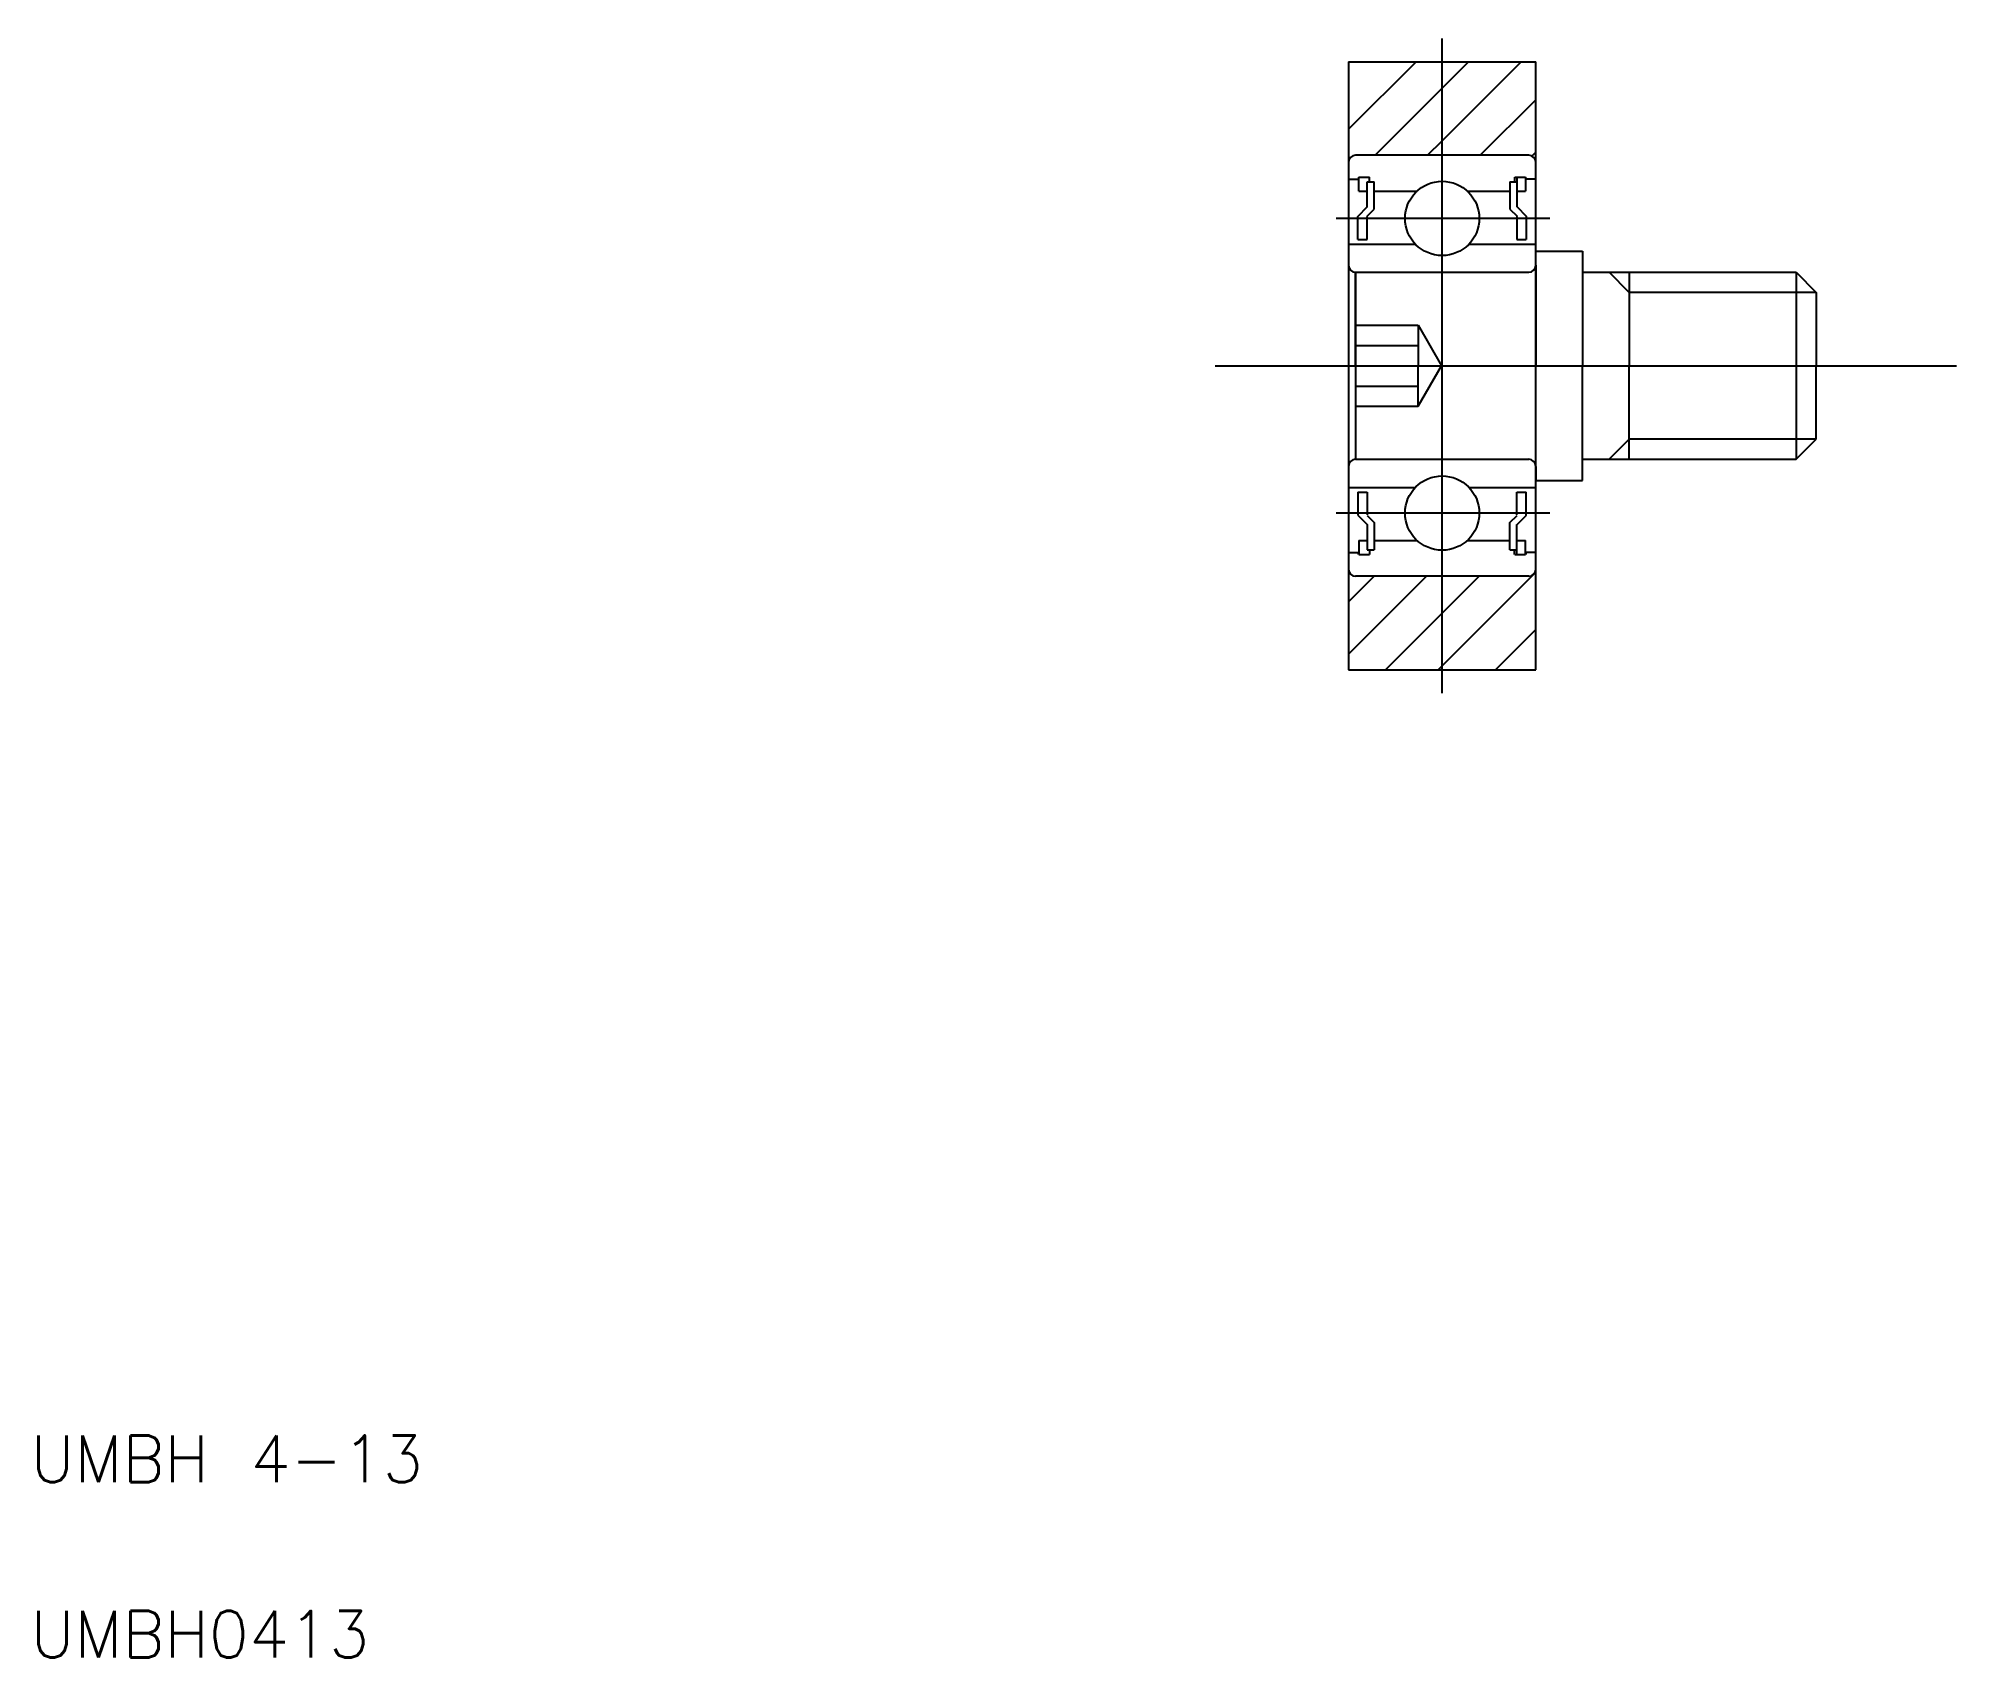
# Model space of a CAD drawing. Extents: x 2.7 to 43.7, y 2.5 to 37.1.
import ezdxf

# ---------------------------------------------------------------- set-up
doc = ezdxf.new("R2010")
doc.units = 0
doc.linetypes.add('CENTER', pattern=[50.8, 31.75, -6.35, 6.35, -6.35])
doc.linetypes.add('DASHED', pattern=[19.05, 12.7, -6.35])
doc.layers.get('0').update_dxf_attribs({"linetype": 'CONTINUOUS'})
doc.layers.add('CENTER', color=1, linetype='CENTER')
doc.styles.get("Standard").update_dxf_attribs({"font": 'txt.shx'})

msp = doc.modelspace()

# ---------------------------------------------------------------- linework, layer by layer
at = {"color": 7, "linetype": 'CONTINUOUS'}
for p, q in [((30.686, 36.62), (30.686, 23.62)), ((30.686, 36.62), (34.686, 36.62)), ((34.686, 23.62), (34.686, 36.62)), ((34.536, 34.62), (30.836, 34.62)), ((30.686, 34.11), (30.891, 34.11)), ((30.903, 34.155), (30.891, 34.11)), ((30.903, 34.155), (31.136, 34.155)), ((30.906, 33.855), (30.906, 34.15)), ((31.086, 34.055), (31.236, 34.055)), ((31.086, 33.517), (31.086, 34.055)), ((31.136, 34.055), (31.136, 34.155)), ((31.136, 34.055), (31.136, 34.155)), ((31.136, 34.055), (31.236, 34.055)), ((31.236, 33.855), (31.236, 34.055)), ((31.236, 33.47), (31.236, 34.055)), ((34.136, 34.055), (34.286, 34.055)), ((34.136, 34.055), (34.136, 33.47)), ((34.236, 34.155), (34.236, 34.055)), ((34.237, 34.155), (34.47, 34.155)), ((34.286, 34.144), (34.286, 33.517)), ((34.466, 34.15), (34.466, 33.855)), ((34.482, 34.11), (34.47, 34.155)), ((34.686, 34.11), (34.482, 34.11)), ((30.906, 33.855), (31.089, 33.855)), ((31.236, 33.855), (32.15, 33.855)), ((33.223, 33.855), (34.136, 33.855)), ((34.284, 33.855), (34.466, 33.855)), ((30.88, 33.314), (31.089, 33.522)), ((30.886, 32.82), (30.886, 33.314)), ((31.085, 33.319), (31.236, 33.47)), ((31.086, 32.82), (31.086, 33.309)), ((34.136, 33.47), (34.288, 33.319)), ((34.284, 33.522), (34.492, 33.314)), ((34.286, 33.309), (34.286, 32.82)), ((34.486, 33.314), (34.486, 32.82)), ((34.686, 33.27), (34.688, 33.27)), ((30.886, 32.82), (31.086, 32.82)), ((34.286, 32.82), (34.486, 32.82)), ((30.686, 32.72), (32.114, 32.72)), ((33.259, 32.72), (34.669, 32.72)), ((34.686, 32.57), (35.686, 32.57)), ((34.686, 32.27), (34.686, 32.57)), ((35.686, 32.57), (35.686, 30.12)), ((30.836, 32.12), (34.536, 32.12)), ((30.836, 32.12), (30.836, 28.12)), ((30.836, 30.12), (30.836, 32.12)), ((30.836, 32.12), (34.536, 32.12)), ((34.686, 32.27), (34.686, 30.12)), ((35.686, 32.12), (40.257, 32.12)), ((36.686, 32.12), (36.686, 30.12)), ((40.257, 32.12), (40.686, 31.69)), ((40.257, 32.12), (40.257, 28.12)), ((40.686, 31.69), (40.686, 30.12)), ((30.836, 30.12), (30.836, 28.12)), ((34.686, 30.12), (34.686, 30.12)), ((34.686, 27.97), (34.686, 30.12)), ((35.686, 27.67), (35.686, 30.12)), ((36.686, 28.12), (36.686, 30.12)), ((40.686, 28.549), (40.686, 30.12)), ((40.257, 28.12), (40.686, 28.549)), ((30.836, 28.12), (34.536, 28.12)), ((30.836, 28.12), (34.536, 28.12)), ((34.686, 27.97), (34.686, 27.67)), ((35.686, 28.12), (40.257, 28.12)), ((30.686, 27.52), (32.114, 27.52)), ((33.259, 27.52), (34.669, 27.52)), ((34.686, 27.67), (35.686, 27.67)), ((30.886, 27.42), (30.886, 26.926)), ((30.886, 27.42), (31.086, 27.42)), ((31.086, 27.42), (31.086, 26.931)), ((34.286, 26.931), (34.286, 27.42)), ((34.286, 27.42), (34.486, 27.42)), ((34.486, 26.926), (34.486, 27.42)), ((34.686, 27.12), (34.686, 27.12)), ((30.88, 26.926), (31.089, 26.717)), ((31.085, 26.921), (31.236, 26.77)), ((31.086, 26.723), (31.086, 26.185)), ((31.236, 26.77), (31.236, 26.185)), ((34.136, 26.77), (34.288, 26.921)), ((34.136, 26.185), (34.136, 26.77)), ((34.284, 26.717), (34.492, 26.926)), ((34.286, 26.096), (34.286, 26.723)), ((30.906, 26.385), (30.906, 26.09)), ((30.906, 26.385), (31.089, 26.385)), ((31.236, 26.385), (32.15, 26.385)), ((31.236, 26.385), (31.236, 26.185)), ((33.223, 26.385), (34.136, 26.385)), ((34.284, 26.385), (34.466, 26.385)), ((34.466, 26.09), (34.466, 26.385)), ((30.686, 26.13), (30.891, 26.13)), ((30.903, 26.085), (30.891, 26.13)), ((30.903, 26.085), (31.136, 26.085)), ((31.086, 26.185), (31.236, 26.185)), ((31.136, 26.185), (31.136, 26.085)), ((31.136, 26.185), (31.236, 26.185)), ((31.136, 26.185), (31.136, 26.085)), ((34.136, 26.185), (34.286, 26.185)), ((34.236, 26.085), (34.236, 26.185)), ((34.237, 26.085), (34.47, 26.085)), ((34.482, 26.13), (34.47, 26.085)), ((34.686, 26.13), (34.482, 26.13)), ((34.536, 25.62), (30.836, 25.62)), ((30.686, 23.62), (34.686, 23.62))]:
    msp.add_line(p, q, dxfattribs=at)
at = {"color": 3, "linetype": 'CONTINUOUS'}
for p, q in [((30.686, 35.176), (32.13, 36.62)), ((32.686, 34.931), (34.375, 36.62)), ((32.686, 36.054), (33.252, 36.62)), ((31.252, 34.62), (32.686, 36.054)), ((33.497, 34.62), (34.686, 35.809)), ((32.375, 34.62), (32.686, 34.931)), ((34.604, 34.604), (34.686, 34.686)), ((36.686, 31.69), (36.257, 32.12)), ((40.686, 31.69), (36.686, 31.69)), ((36.686, 28.549), (36.257, 28.12)), ((40.686, 28.549), (36.686, 28.549)), ((30.686, 23.951), (32.355, 25.62)), ((30.686, 25.074), (31.233, 25.62)), ((32.686, 23.706), (34.686, 25.706)), ((32.686, 24.829), (33.478, 25.62)), ((31.478, 23.62), (32.686, 24.829)), ((33.827, 23.62), (34.686, 24.479)), ((32.6, 23.62), (32.686, 23.706))]:
    msp.add_line(p, q, dxfattribs=at)
at = {"color": 3, "linetype": 'DASHED'}
for p, q in [((30.836, 30.986), (32.17, 30.986)), ((32.17, 30.986), (32.67, 30.12)), ((32.17, 30.986), (32.17, 30.12)), ((30.836, 30.553), (32.17, 30.553)), ((32.17, 29.254), (32.67, 30.12)), ((32.17, 29.254), (32.17, 30.12)), ((30.836, 29.687), (32.17, 29.687)), ((30.836, 29.254), (32.17, 29.254))]:
    msp.add_line(p, q, dxfattribs=at)
at = {"color": 7, "linetype": 'CONTINUOUS'}
for centre in [(32.686, 33.27), (32.686, 26.97)]:
    msp.add_circle(centre, 0.794, dxfattribs=at)
for centre, start, end in [((30.836, 34.47), 90, 180), ((34.536, 34.47), 0, 90), ((30.836, 32.27), 180, 270), ((34.536, 32.27), 270, 0), ((34.536, 32.27), 270, 0), ((30.836, 27.97), 90, 180), ((34.536, 27.97), 360, 90), ((34.536, 27.97), 0, 90), ((30.836, 25.77), 180, 270), ((34.536, 25.77), 270, 0)]:
    msp.add_arc(centre, 0.15, start, end, dxfattribs=at)
at = {"layer": 'CENTER', "color": 1, "linetype": 'CENTER'}
for p, q in [((32.686, 23.12), (32.686, 37.12)), ((34.989, 33.27), (30.418, 33.27)), ((27.836, 30.12), (43.686, 30.12)), ((34.989, 26.97), (30.418, 26.97))]:
    msp.add_line(p, q, dxfattribs=at)

# ---------------------------------------------------------------- texts
at = {"color": 7, "linetype": 'CONTINUOUS'}
for s, p in [('UMBH 4-13', (2.5, 6.25)), ('UMBH0413', (2.5, 2.5))]:
    msp.add_text(s, height=1, dxfattribs=at).set_placement(p)

doc.saveas('drawing.dxf')
